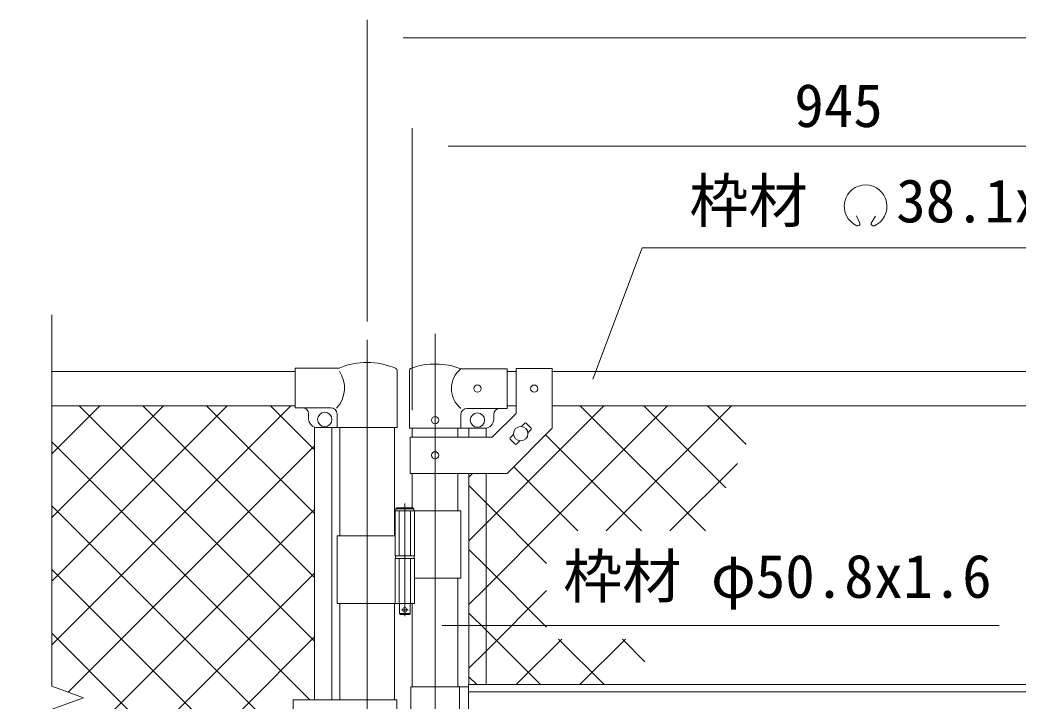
# Model space of a CAD drawing. Units: millimetres, scale not verified. Extents: x -4200 to 4200, y -2970 to 2970.
# Drawn here: x -143 to 964, y 396 to 1151 of the extents above; entities that cross this region are included whole.
import ezdxf
from ezdxf.enums import TextEntityAlignment as Align

# ---------------------------------------------------------------- set-up
doc = ezdxf.new("R2010")
doc.units = ezdxf.units.MM
doc.header["$LTSCALE"] = 20
doc.linetypes.add('DASHED', pattern=[7.5, 6, -1.5])
doc.linetypes.add('USER1', pattern=[50.8, 31.75, -6.35, 6.35, -6.35])
for name, color, linetype, lineweight in [('0-1_D-BMK', 2, 'USER1', 13), ('0-2_D-STR1', 1, 'Continuous', 18), ('0-3_D-STR3', 3, 'Continuous', 13), ('0-4_D-STR-DIM', 7, 'Continuous', 9), ('0-6_D-STR-TXT', 7, 'Continuous', 9), ('0-7_D-STR2', 7, 'Continuous', 9)]:
    doc.layers.add(name, color=color, linetype=linetype, lineweight=lineweight)
doc.styles.add('ＭＳ ゴシック', font='')
doc.styles.get('ＭＳ ゴシック').set_extended_font_data('MS Gothic')

msp = doc.modelspace()

# ---------------------------------------------------------------- linework, layer by layer
at = {"layer": '0-1_D-BMK'}
for p, q in [((317.39, 803.1), (317.39, -35.29)), ((241.99, 796.61), (241.99, -120.04)), ((283.83, 614.79), (283.83, 489.9)), ((287.46, 496.87), (280.21, 496.87))]:
    msp.add_line(p, q, dxfattribs=at)
at = {"layer": '0-2_D-STR1'}
for p, q in [((161.99, 761.37), (-108.01, 761.37)), ((397.39, 761.37), (407.39, 761.37)), ((447.39, 761.37), (1081.59, 761.37)), ((161.99, 723.37), (-108.01, 723.37)), ((397.39, 723.37), (407.39, 723.37)), ((447.39, 723.37), (1081.59, 723.37)), ((211.74, 699.07), (211.74, 578.87)), ((272.24, 699.07), (272.24, 578.87)), ((291.99, 698.37), (291.99, 688.32)), ((342.79, 698.37), (342.79, 688.32)), ((291.99, 648.32), (291.99, 609.87)), ((342.79, 648.32), (342.79, 606.87)), ((342.79, 531.87), (342.79, 411.37)), ((211.74, 503.87), (211.74, 396.87)), ((272.24, 503.87), (272.24, 396.87)), ((291.99, 503.87), (291.99, 411.37))]:
    msp.add_line(p, q, dxfattribs=at)
at = {"layer": '0-3_D-STR3'}
for p, q in [((161.99, 721.07), (161.99, 765.07)), ((210.86, 765.07), (161.99, 765.07)), ((397.39, 764.37), (345.94, 764.37)), ((397.39, 764.37), (397.39, 720.37)), ((407.39, 764.57), (407.39, 714.89)), ((407.39, 764.57), (447.39, 764.57)), ((447.39, 764.57), (447.39, 698.32)), ((275.39, 761.92), (275.39, 699.07)), ((288.84, 698.37), (288.84, 762.06)), ((201.59, 721.07), (161.99, 721.07)), ((397.39, 720.37), (352.94, 720.37)), ((176.99, 709.07), (176.99, 714.07)), ((208.59, 714.07), (208.59, 699.07)), ((345.94, 698.37), (345.94, 713.37)), ((380.82, 688.32), (407.39, 714.89)), ((382.39, 713.37), (382.39, 708.37)), ((183.64, 699.65), (183.64, 396.87)), ((275.39, 699.07), (186.99, 699.07)), ((202.64, 699.07), (202.64, 396.87)), ((288.84, 698.37), (345.94, 698.37)), ((345.94, 698.37), (372.39, 698.37)), ((354.89, 698.37), (354.89, 688.32)), ((373.89, 698.37), (373.89, 688.32)), ((413.27, 700.27), (416.99, 703.98)), ((418.4, 703.98), (424.06, 698.33)), ((289.69, 688.32), (380.82, 688.32)), ((289.69, 688.32), (289.69, 648.32)), ((400.72, 687.72), (404.44, 691.44)), ((420.34, 693.2), (424.06, 696.91)), ((400.72, 686.31), (406.38, 680.65)), ((407.8, 680.65), (411.51, 684.37)), ((354.89, 648.32), (354.89, 413.87)), ((373.89, 648.32), (373.89, 413.87)), ((273.83, 608.87), (274.83, 609.87)), ((292.83, 609.87), (274.83, 609.87)), ((273.03, 606.87), (273.03, 556.87)), ((345.94, 606.87), (273.03, 606.87)), ((273.83, 608.87), (273.83, 606.87)), ((273.83, 608.87), (293.83, 608.87)), ((294.63, 606.87), (294.63, 556.87)), ((345.94, 606.87), (345.94, 531.87)), ((273.03, 578.87), (208.69, 578.87)), ((208.69, 578.87), (208.69, 503.87)), ((294.63, 556.87), (273.03, 556.87)), ((294.63, 553.87), (273.03, 553.87)), ((273.03, 553.87), (273.03, 503.87)), ((273.33, 556.87), (273.33, 553.87)), ((294.33, 553.87), (273.33, 553.87)), ((294.33, 556.87), (294.33, 553.87)), ((294.63, 553.87), (294.63, 503.87)), ((345.94, 531.87), (294.74, 531.87)), ((294.63, 503.87), (208.69, 503.87)), ((289.83, 503.87), (289.83, 492.87)), ((278.83, 491.87), (277.83, 492.87)), ((288.83, 491.87), (278.83, 491.87)), ((288.83, 491.87), (289.83, 492.87)), ((290.39, 411.37), (290.39, 361.37)), ((290.39, 411.37), (354.49, 411.37)), ((344.39, 411.37), (344.39, 361.37)), ((1174.49, 413.87), (354.49, 413.87)), ((354.49, 358.87), (354.49, 413.87)), ((1174.49, 405.87), (354.49, 405.87)), ((159.99, 396.87), (159.99, 375.87)), ((274.79, 396.87), (159.99, 396.87)), ((274.79, 396.87), (274.79, 375.87))]:
    msp.add_line(p, q, dxfattribs=at)
at = {"layer": '0-3_D-STR3', "linetype": 'DASHED'}
for p, q in [((277.53, 606.87), (277.53, 556.87)), ((290.13, 606.87), (290.13, 556.87)), ((277.53, 553.87), (277.53, 503.87)), ((290.13, 553.87), (290.13, 503.87))]:
    msp.add_line(p, q, dxfattribs=at)
at = {"layer": '0-3_D-STR3'}
for points in [[(289.69, 648.32), (397.39, 648.32), (447.39, 698.32)], [(292.83, 609.87), (293.83, 608.87), (293.83, 606.87)], [(277.83, 503.87), (277.83, 492.87), (289.83, 492.87)]]:
    msp.add_lwpolyline(points, dxfattribs=at)
for centre, radius in [((364.39, 742.37), 4), ((427.39, 742.32), 4), ((194.99, 708.07), 8), ((317.39, 707.37), 4), ((364.39, 707.37), 8), ((412.39, 692.32), 8), ((317.39, 668.32), 4), ((283.83, 496.87), 2.5)]:
    msp.add_circle(centre, radius, dxfattribs=at)
for centre, radius, start, end in [((241.99, 691.37), 80, 66.89371, 112.90125), ((272.09, 761.92), 3.3, 0, 66.89371), ((292.14, 762.06), 3.3, 109.22051, 180), ((317.39, 689.64), 80, 69.0916, 109.22051), ((364.14, 742.37), 28.55, 129.59418, 230.40582), ((183.46, 743.12), 33.4, 317.7041, 33.64086), ((169.99, 714.07), 7, 0, 90), ((201.59, 714.07), 7, 0, 90), ((352.94, 713.37), 7, 90, 180), ((389.39, 713.37), 7, 90, 180), ((186.99, 709.07), 10, 180, 270), ((372.39, 708.37), 10, 270, 0), ((417.69, 703.28), 1, 45, 135), ((423.35, 697.62), 1, 315, 45), ((401.43, 687.01), 1, 135, 225), ((407.09, 681.36), 1, 225, 315)]:
    msp.add_arc(centre, radius, start, end, dxfattribs=at)
at = {"layer": '0-4_D-STR-DIM'}
for p, q in [((241.99, 816.61), (241.99, 1151.37)), ((281.99, 1131.37), (2201.99, 1131.37)), ((291.99, 718.37), (291.99, 1031.37)), ((1196.99, 1011.37), (331.99, 1011.37)), ((-108.01, 412.02), (-108.01, 824.37)), ((-72.77, 399.19), (-108.01, 412.02)), ((-143.25, 373.54), (-72.77, 399.19))]:
    msp.add_line(p, q, dxfattribs=at)
at = {"layer": '0-6_D-STR-TXT'}
for p, q in [((788.78, 925.75), (784.95, 933.96)), ((801.36, 925.74), (805.89, 933.58))]:
    msp.add_line(p, q, dxfattribs=at)
for points in [[(1083.32, 898.46), (547.12, 898.46), (492.56, 752.8)], [(943.38, 479.61), (522.55, 479.61), (325.4, 479.61)]]:
    msp.add_lwpolyline(points, dxfattribs=at)
for centre, radius, start, end in [((795.07, 944.63), 23.75, 292.92895, 245.65759), ((786.32, 925.29), 2.5, 245.55066, 10.6575), ((803.82, 925.28), 2.5, 169.34241, 276.63708)]:
    msp.add_arc(centre, radius, start, end, dxfattribs=at)
at = {"layer": '0-7_D-STR2'}
for p, q in [((-108.01, 670.14), (-54.78, 723.37)), ((-108.01, 599.43), (15.93, 723.37)), ((-108.01, 528.72), (86.64, 723.37)), ((-108.01, 458.01), (157.35, 723.37)), ((183.64, 462.17), (-77.56, 723.37)), ((183.64, 532.88), (-6.85, 723.37)), ((183.64, 603.59), (63.86, 723.37)), ((183.64, 674.3), (134.57, 723.37)), ((447.39, 666.03), (504.73, 723.37)), ((447.39, 595.32), (575.44, 723.37)), ((617.3, 584.39), (478.32, 723.37)), ((507.17, 584.39), (646.15, 723.37)), ((640.17, 632.23), (549.03, 723.37)), ((662.66, 680.45), (619.74, 723.37)), ((447.39, 683.58), (440.02, 690.95)), ((178.23, 396.87), (-108.01, 683.11)), ((-89.89, 405.42), (183.64, 678.95)), ((546.59, 584.39), (447.39, 683.58)), ((373.89, 592.53), (447.39, 666.03)), ((447.39, 612.87), (404.67, 655.6)), ((577.88, 584.39), (652.79, 659.3)), ((354.89, 644.24), (358.97, 648.32)), ((118.02, 386.37), (-108.01, 612.4)), ((475.88, 584.39), (447.39, 612.87)), ((-38.23, 386.37), (183.64, 608.24)), ((354.89, 573.53), (373.89, 592.53)), ((373.89, 521.82), (447.39, 595.32)), ((47.31, 386.37), (-108.01, 541.69)), ((32.48, 386.37), (183.64, 537.53)), ((354.89, 502.82), (373.89, 521.82)), ((-23.4, 386.37), (-108.01, 470.98)), ((103.19, 386.37), (183.64, 466.82)), ((407.36, 413.87), (457.88, 464.39)), ((504.98, 413.87), (454.46, 464.39)), ((478.07, 413.87), (528.59, 464.39)), ((550.22, 439.33), (525.17, 464.39)), ((363.56, 413.87), (354.89, 422.53))]:
    msp.add_line(p, q, dxfattribs=at)
for points in [[(441.09, 548.46), (373.89, 615.66), (354.89, 634.66)], [(441.09, 477.75), (373.89, 544.95), (354.89, 563.95)], [(354.89, 432.11), (373.89, 451.11), (441.09, 518.31)], [(434.27, 413.87), (373.89, 474.24), (354.89, 493.24)]]:
    msp.add_lwpolyline(points, dxfattribs=at)

# ---------------------------------------------------------------- texts
at = {"layer": '0-4_D-STR-DIM', "style": 'ＭＳ ゴシック'}
msp.add_text('945', height=48.09, dxfattribs=at).set_placement((716.02, 1018.12), align=Align.BOTTOM_LEFT)
at = {"layer": '0-6_D-STR-TXT', "style": 'ＭＳ ゴシック'}
for s, p in [('枠材 \u300038.1x1.6', (599.56, 912.32)), ('枠材 φ50.8x1.6', (459.62, 495.75))]:
    msp.add_text(s, height=48.09, dxfattribs=at).set_placement(p, align=Align.BOTTOM_LEFT)

doc.saveas('drawing.dxf')
